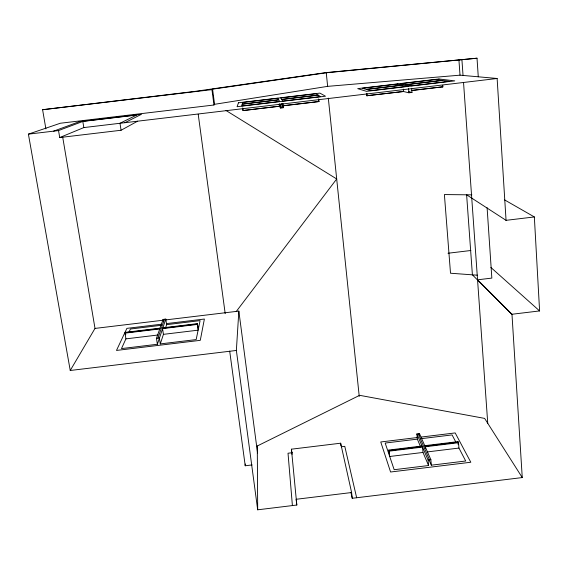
<?xml version="1.0" encoding="UTF-8"?>
<svg xmlns="http://www.w3.org/2000/svg" width="568" height="568" viewBox="0 0 568 568"><rect width="100%" height="100%" fill="white"/><g stroke="black" fill="none" stroke-linecap="round" stroke-linejoin="round"><path stroke-width="0.85" d="M252.121 464.929L245.227 465.767L245.269 463.999M487.103 207.696L491.845 278.093L477.56 279.811L511.974 314.26L522.255 477.574L352.238 498.285L351.613 492.527L340.658 443.203L291.434 449.181L296.815 505.037L257.687 509.808L236.366 350.456L238.844 311.115L165.167 319.976M162.831 327.828L197.465 323.654L198.118 330.171L196.166 339.586L160.282 343.91L159.381 337.988L156.47 338.343L157.379 344.265L121.474 348.589L125.918 338.869L124.988 333.132L125.365 332.337L160.027 328.162M279.222 103.866L279.499 106.266L243.012 110.597L242.756 108.048M160.282 343.91L163.435 334.346L162.562 328.609L197.302 324.427M165.565 327.885L166.63 324.655L165.792 319.102L163.073 319.429L156.47 338.343M157.379 344.265L165.792 319.102M157.925 338.166L164.436 319.266M129.042 332.024L130.427 329.007L161.34 325.286M236.366 350.456L70.24 370.485L95.005 328.418L62.714 137.207M236.245 311.512L336.696 178.97L225.986 110.476M70.24 370.485L28.4 134.14L60.357 123.235L213.973 105.002L214.562 104.306L327.651 86.357L460.016 75.168L497.128 78.483L506.06 220.334L466.619 194.803L472.399 274.834L511.775 314.281L539.6 310.93L534.346 216.94L504.632 199.929M45.909 128.943L42.593 109.716L211.949 89.637L212.581 89.162L326.245 72.782L477.021 58.206L478.27 76.794M121.069 130.257L119.99 123.263L136.661 115.056L82.814 121.445L58.532 130.562L59.718 137.541L121.069 130.257L137.584 121.197M124.882 122.688L141.446 114.296L79.3 121.673L53.64 131.144M257.687 509.808L257.283 445.986L359.643 395.321L484.639 418.403L522.255 477.574M59.718 137.541L83.816 127.58L497.128 78.483M42.593 109.716L195.108 91.37L325.67 72.647L477.021 58.206M351.613 492.527L296.113 499.286L296.815 505.037M448.017 253.243L470.865 250.502M95.005 328.418L163.414 320.189M161.234 324.229L126.891 328.361L116.483 350.435L200.284 340.339L204.381 319.038L166.516 323.59M166.63 324.655L200.099 320.622L198.282 329.383L197.465 323.654M125.18 332.734L159.885 328.553M162.696 328.219L197.387 324.044M124.988 333.132L159.75 328.95M125.918 338.869L158.018 334.999M163.435 334.346L198.118 330.171M420.448 446.462L417.338 439.142L416.869 433.952L419.482 433.632L430.863 459.675L431.339 465.185L465.703 461.003L458.951 448.067L458.532 442.713L457.964 441.641L424.743 445.681M292.385 452.696L288.019 453.228L292.399 505.577M341.283 446.76L344.776 446.334L356.647 497.745M417.53 437.502L380.752 441.968L390.578 472.008L470.808 462.245L455.188 432.93L421.037 437.076M417.338 439.142L385.175 443.047L389.336 455.38L388.817 450.048L422.052 446.008M420.81 438.716L452.092 434.918L456.026 442.458M389.002 450.594L422.287 446.547M424.978 446.221L458.248 442.181M389.186 451.141L422.521 447.094L422.99 452.44L428.556 465.526L394.171 469.708L389.705 456.487L388.817 450.048M458.532 442.713L425.219 446.767L425.354 448.294M389.705 456.487L422.99 452.44M427.441 451.901L458.951 448.067M416.869 433.952L428.073 460.016L430.863 459.675M28.4 134.14L58.532 130.562M243.899 110.412L279.463 106.188M283.24 105.662L318.818 101.516M366.552 93.344L366.772 95.736L403.308 91.476M411.204 90.461L442.593 86.812M283.325 105.811L318.918 101.58L318.662 99.187M366.772 95.736L403.536 91.533L403.33 89.133M411.679 90.568L442.877 86.861L442.756 85.257M279.243 104.519L280.393 108.055L283.46 107.693L282.985 103.553M403.081 91.427L408.932 92.79L411.985 92.428L411.637 88.281M505.861 220.356L534.346 216.94M471.894 194.859L444.396 194.568L450.509 273.229L477.596 275.217M442.309 86.769L442.877 86.861M408.839 91.718L411.985 92.428M408.775 92.222L410.458 92.605M318.918 101.58L318.471 99.052M490.851 267.436L539.6 310.93M281.444 104.114L283.46 107.693M280.017 104.278L281.927 107.877M418.176 433.796L429.465 459.846M429.01 459.803L431.339 465.185M350.91 492.264L352.238 498.285M82.814 121.445L83.816 127.58M125.365 332.337L125.762 334.786M163.073 319.429L163.314 321.012M198.204 114.218L225.205 313.664M229.692 351.123L245.227 465.767M212.581 89.162L214.562 104.306M211.949 89.637L213.973 105.002M257.283 445.986L257.616 448.528M238.844 311.115L257.545 452.973M242.714 108.204L243.012 110.597M291.434 449.181L292.073 454.35M282.182 103.518L282.452 105.911M282.097 103.376L282.374 105.762M279.917 103.923L280.393 108.055M340.658 443.203L340.942 445.795M326.245 72.782L327.651 86.357M328.311 98.129L359.239 396.379M366.892 93.457L367.113 95.857M419.482 433.632L419.631 435.365M428.073 460.016L428.556 465.526M408.577 88.643L408.932 92.79M457.964 441.641L458.206 444.694M461.94 59.995L463.041 75.438M463.538 82.495L487.749 423.288M458.923 59.945L460.016 75.168M242.216 104.214L241.762 105.939L279.634 101.438L278.76 99.876L242.216 104.214M242.685 102.474L242.259 104.072L278.689 99.741L277.88 98.292L242.685 102.474M238.475 102.78L237.069 106.72L325.485 96.219L319.898 93.109L238.475 102.78M438.957 78.98L357.684 88.629L366.509 91.349L454.741 80.876L438.957 78.98M315.914 93.777L280.734 97.959L281.643 99.393L318.052 95.069L315.914 93.777M397.543 84.092L362.412 88.26L366.175 89.361L402.535 85.044L397.543 84.092M435.5 79.584L400.39 83.752L405.481 84.689L441.819 80.379L435.5 79.584M318.243 95.19L281.721 99.521L282.701 101.076L320.551 96.581L318.243 95.19M402.982 85.129L366.509 89.46L370.57 90.639L408.371 86.151L402.982 85.129M442.387 80.45L405.942 84.774L411.431 85.789L449.203 81.309L442.387 80.45"/></g></svg>
